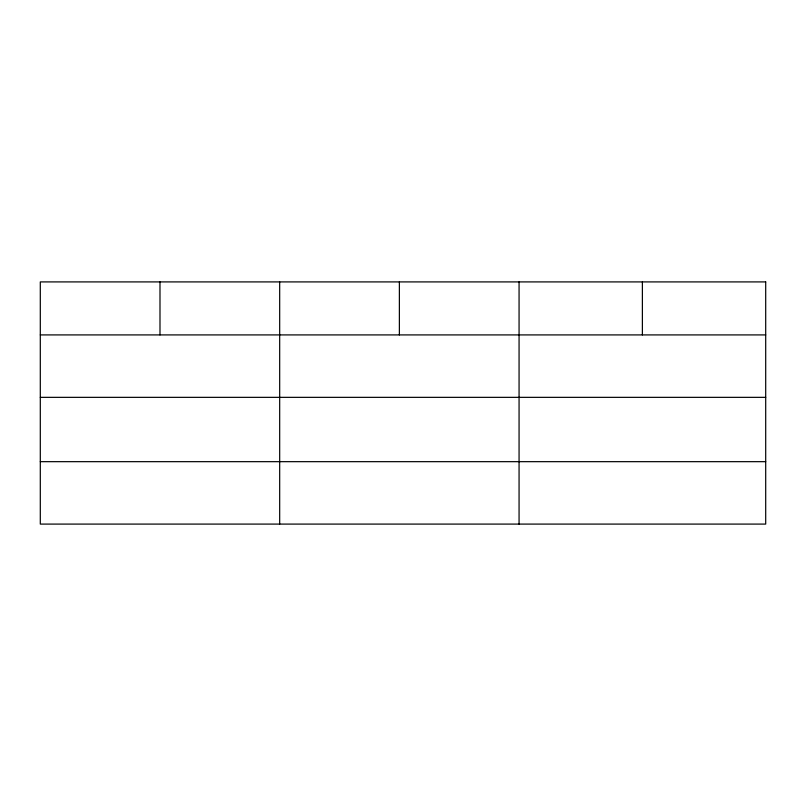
<?xml version="1.0" encoding="UTF-8"?>
<svg xmlns="http://www.w3.org/2000/svg" width="806" height="806" viewBox="0 0 806 806"><rect width="100%" height="100%" fill="white"/><g stroke="black" fill="none" stroke-linecap="round" stroke-linejoin="round"><path stroke-width="1.21" d="M40.3 334.913L765.7 334.913M40.3 397.348L765.7 397.348M40.3 461.667L765.7 461.667M642.382 281.909L642.382 334.913M519.064 281.909L519.064 524.091M399.373 281.909L399.373 334.913M279.682 281.909L279.682 524.091M159.991 281.909L159.991 334.913M765.7 281.909L40.3 281.909L40.3 524.091L765.7 524.091L765.7 281.909"/></g></svg>
